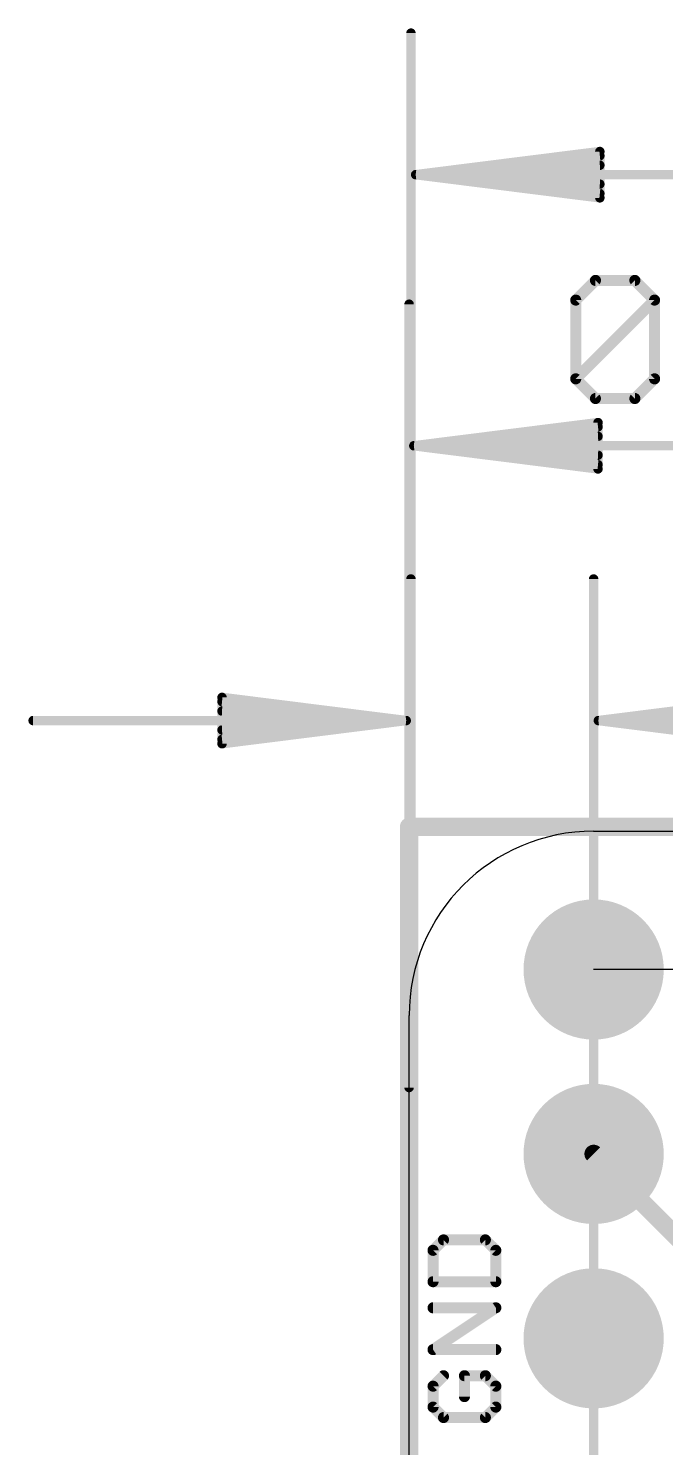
# Model space of a CAD drawing. Extents: x -5.2 to 31.1, y -9.3 to 38.1.
# Drawn here: x -5.24 to 3.53, y 18.18 to 37.73 of the extents above; entities that cross this region are included whole.
import ezdxf

# ---------------------------------------------------------------- set-up
doc = ezdxf.new("R2010")
doc.units = 0
for name, color, linetype in [('16', 132, 'CONTINUOUS'), ('17', 110, 'CONTINUOUS'), ('19', 53, 'CONTINUOUS'), ('20', 53, 'CONTINUOUS'), ('21', 40, 'CONTINUOUS'), ('47', 253, 'CONTINUOUS')]:
    doc.layers.add(name, color=color, linetype=linetype)

# ---------------------------------------------------------------- blocks, each defined once
blk = doc.blocks.new('ROUNDP')
at = {"const_width": 0.5}
blk.add_lwpolyline([(0, -0.25, 1), (0, 0.25, 1), (0, -0.25)], format="xyb", dxfattribs=at)

msp = doc.modelspace()

# ---------------------------------------------------------------- linework, layer by layer
at = {"layer": '16', "const_width": 0.254}
for points in [[(0, 0), (0, 26.73)], [(0, 26.73), (19.11, 26.73)], [(2.54, 22.225), (8.001, 16.764)]]:
    msp.add_lwpolyline(points, dxfattribs=at)
at = {"layer": '16', "const_width": 0.127}
for points in [[(0.0635, 26.73, 1), (-0.0635, 26.73)], [(0, 26.7935, 1), (0, 26.6665)], [(2.5849, 22.2699, 1), (2.4951, 22.1801)]]:
    msp.add_lwpolyline(points, format="xyb", dxfattribs=at)
at = {"layer": '19'}
msp.add_line((5.947, 24.765), (2.54, 24.765), dxfattribs=at)
at = {"layer": '20'}
for p, q in [((2.54, 26.67), (16.51, 26.67)), ((0, 2.54), (0, 24.13))]:
    msp.add_line(p, q, dxfattribs=at)
msp.add_arc((2.54, 24.13), 2.54, 90, 180, dxfattribs=at)
at = {"layer": '21', "const_width": 0.1524}
for points in [[(0.4735, 21.0415), (0.3295, 20.8974)], [(1.0497, 21.0415), (0.4735, 21.0415)], [(1.1938, 20.8974), (1.0497, 21.0415)], [(0.3295, 20.8974), (0.3295, 20.4652)], [(1.1938, 20.4652), (1.1938, 20.8974)], [(0.3295, 20.4652), (1.1938, 20.4652)], [(0.3295, 19.5297), (1.1938, 20.1059)], [(1.1938, 20.1059), (0.3295, 20.1059)], [(1.1938, 19.5297), (0.3295, 19.5297)], [(0.4735, 19.1704), (0.3295, 19.0264)], [(1.0497, 19.1704), (0.7616, 19.1704)], [(0.7616, 19.1704), (0.7616, 18.8823)], [(1.1938, 19.0264), (1.0497, 19.1704)], [(0.3295, 19.0264), (0.3295, 18.7383)], [(1.1938, 18.7383), (1.1938, 19.0264)], [(0.3295, 18.7383), (0.4735, 18.5942)], [(1.0497, 18.5942), (1.1938, 18.7383)], [(0.4735, 18.5942), (1.0497, 18.5942)]]:
    msp.add_lwpolyline(points, dxfattribs=at)
at = {"layer": '21', "const_width": 0.0762}
for points in [[(0.4735, 21.0796, 1), (0.4735, 21.0034)], [(0.5005, 21.0145, 1), (0.4466, 21.0684)], [(1.0767, 21.0684, 1), (1.0228, 21.0145)], [(1.0497, 21.0034, 1), (1.0497, 21.0796)], [(0.3676, 20.8974, 1), (0.2914, 20.8974)], [(0.3025, 20.9243, 1), (0.3564, 20.8705)], [(1.2319, 20.8974, 1), (1.1557, 20.8974)], [(1.1669, 20.8705, 1), (1.2207, 20.9243)], [(0.3295, 20.5033, 1), (0.3295, 20.4271)], [(1.1938, 20.4271, 1), (1.1938, 20.5033)], [(0.2914, 20.4652, 1), (0.3676, 20.4652)], [(1.1557, 20.4652, 1), (1.2319, 20.4652)], [(0.3295, 20.144, 1), (0.3295, 20.0678)], [(1.2149, 20.0742, 1), (1.1727, 20.1376)], [(1.1938, 20.0678, 1), (1.1938, 20.144)], [(0.3083, 19.5614, 1), (0.3506, 19.498)], [(0.3295, 19.5678, 1), (0.3295, 19.4916)], [(1.1938, 19.4916, 1), (1.1938, 19.5678)], [(0.5005, 19.1435, 1), (0.4466, 19.1974)], [(0.7616, 19.2085, 1), (0.7616, 19.1323)], [(0.7997, 19.1704, 1), (0.7235, 19.1704)], [(1.0767, 19.1974, 1), (1.0228, 19.1435)], [(1.0497, 19.1323, 1), (1.0497, 19.2085)], [(0.3025, 19.0533, 1), (0.3564, 18.9994)], [(0.3676, 19.0264, 1), (0.2914, 19.0264)], [(1.2319, 19.0264, 1), (1.1557, 19.0264)], [(1.1669, 18.9994, 1), (1.2207, 19.0533)], [(0.3564, 18.7652, 1), (0.3025, 18.7113)], [(0.2914, 18.7383, 1), (0.3676, 18.7383)], [(0.7235, 18.8823, 1), (0.7997, 18.8823)], [(1.1557, 18.7383, 1), (1.2319, 18.7383)], [(1.2207, 18.7113, 1), (1.1669, 18.7652)], [(0.4735, 18.6323, 1), (0.4735, 18.5561)], [(0.4466, 18.5673, 1), (0.5005, 18.6211)], [(1.0228, 18.6211, 1), (1.0767, 18.5673)], [(1.0497, 18.5561, 1), (1.0497, 18.6323)]]:
    msp.add_lwpolyline(points, format="xyb", dxfattribs=at)
at = {"layer": '47'}
for points, const_width in [([(0.0254, 13.5636), (0.0254, 37.6624)], 0.13), ([(0.0904, 35.7124), (2.6254, 36.0316)], 0.13), ([(0.0904, 35.7124), (2.6254, 35.9724)], 0.13), ([(2.6254, 36.0316), (2.6254, 35.3932)], 0.13), ([(0.0904, 35.7124), (2.6254, 35.8424)], 0.13), ([(0.0904, 35.7124), (17.715, 35.7124)], 0.13), ([(2.6254, 35.3932), (0.0904, 35.7124)], 0.13), ([(2.6254, 35.5824), (0.0904, 35.7124)], 0.13), ([(2.6254, 35.4524), (0.0904, 35.7124)], 0.13), ([(2.2938, 33.9851), (2.565, 34.2563)], 0.1524), ([(2.565, 34.2563), (3.1073, 34.2563)], 0.1524), ([(3.1073, 34.2563), (3.3785, 33.9851)], 0.1524), ([(2.2938, 32.9005), (2.2938, 33.9851)], 0.1524), ([(2.2938, 32.9005), (3.3785, 33.9851)], 0.1524), ([(3.3785, 33.9851), (3.3785, 32.9005)], 0.1524), ([(0, 23.1394), (0, 33.9286)], 0.13), ([(2.565, 32.6293), (2.2938, 32.9005)], 0.1524), ([(3.3785, 32.9005), (3.1073, 32.6293)], 0.1524), ([(3.1073, 32.6293), (2.565, 32.6293)], 0.1524), ([(0.065, 31.9786), (2.6, 32.2978)], 0.13), ([(0.065, 31.9786), (2.6, 32.2386)], 0.13), ([(2.6, 32.2978), (2.6, 31.6594)], 0.13), ([(0.065, 31.9786), (2.6, 32.1086)], 0.13), ([(0.065, 31.9786), (9.333, 31.9786)], 0.13), ([(2.6, 31.6594), (0.065, 31.9786)], 0.13), ([(2.6, 31.8486), (0.065, 31.9786)], 0.13), ([(2.6, 31.7186), (0.065, 31.9786)], 0.13), ([(0.0254, 12.3698), (0.0254, 30.144)], 0.13), ([(2.54, 13.335), (2.54, 30.144)], 0.13), ([(-0.0396, 28.194), (-2.5746, 28.5132)], 0.13), ([(-2.5746, 28.5132), (-2.5746, 27.8748)], 0.13), ([(2.605, 28.194), (5.14, 28.5132)], 0.13), ([(-0.0396, 28.194), (-2.5746, 28.454)], 0.13), ([(-0.0396, 28.194), (-2.5746, 28.324)], 0.13), ([(2.605, 28.194), (5.14, 28.454)], 0.13), ([(2.605, 28.194), (5.14, 28.324)], 0.13), ([(-0.0396, 28.194), (-5.1746, 28.194)], 0.13), ([(-2.5746, 27.8748), (-0.0396, 28.194)], 0.13), ([(-2.5746, 28.064), (-0.0396, 28.194)], 0.13), ([(-2.5746, 27.934), (-0.0396, 28.194)], 0.13), ([(2.605, 28.194), (10.1028, 28.194)], 0.13), ([(5.14, 27.8748), (2.605, 28.194)], 0.13), ([(5.14, 28.064), (2.605, 28.194)], 0.13), ([(5.14, 27.934), (2.605, 28.194)], 0.13)]:
    msp.add_lwpolyline(points, dxfattribs=dict(at, const_width=const_width))
for points, const_width in [([(0.0579, 37.6624, 1), (-0.0071, 37.6624)], 0.065), ([(2.6579, 36.0316, 1), (2.5929, 36.0316)], 0.065), ([(2.6295, 35.9994, 1), (2.6213, 36.0639)], 0.065), ([(2.6287, 35.9401, 1), (2.6221, 36.0047)], 0.065), ([(0.0904, 35.7449, 1), (0.0904, 35.6799)], 0.065), ([(0.0945, 35.7446, 1), (0.0863, 35.6802)], 0.065), ([(0.0887, 35.7449, 1), (0.0921, 35.6799)], 0.065), ([(0.0921, 35.7449, 1), (0.0887, 35.6799)], 0.065), ([(0.0937, 35.7447, 1), (0.0871, 35.6801)], 0.065), ([(0.0871, 35.7447, 1), (0.0937, 35.6801)], 0.065), ([(0.0863, 35.7446, 1), (0.0945, 35.6802)], 0.065), ([(2.6271, 35.8099, 1), (2.6237, 35.8749)], 0.065), ([(2.6237, 35.5499, 1), (2.6271, 35.6149)], 0.065), ([(2.5929, 35.3932, 1), (2.6579, 35.3932)], 0.065), ([(2.6213, 35.3609, 1), (2.6295, 35.4254)], 0.065), ([(2.6221, 35.4201, 1), (2.6287, 35.4847)], 0.065), ([(2.565, 34.2944, 1), (2.565, 34.2182)], 0.0762), ([(2.5919, 34.2293, 1), (2.538, 34.2832)], 0.0762), ([(3.1342, 34.2832, 1), (3.0804, 34.2293)], 0.0762), ([(3.1073, 34.2182, 1), (3.1073, 34.2944)], 0.0762), ([(2.3319, 33.9851, 1), (2.2557, 33.9851)], 0.0762), ([(2.2669, 34.0121, 1), (2.3208, 33.9582)], 0.0762), ([(3.4166, 33.9851, 1), (3.3404, 33.9851)], 0.0762), ([(3.4054, 33.9582, 1), (3.3515, 34.0121)], 0.0762), ([(3.3515, 33.9582, 1), (3.4054, 34.0121)], 0.0762), ([(0.0325, 33.9286, 1), (-0.0325, 33.9286)], 0.065), ([(2.3208, 32.9274, 1), (2.2669, 32.8735)], 0.0762), ([(2.2669, 32.9274, 1), (2.3208, 32.8735)], 0.0762), ([(2.2557, 32.9005, 1), (2.3319, 32.9005)], 0.0762), ([(3.3404, 32.9005, 1), (3.4166, 32.9005)], 0.0762), ([(3.4054, 32.8735, 1), (3.3515, 32.9274)], 0.0762), ([(2.565, 32.6674, 1), (2.565, 32.5912)], 0.0762), ([(2.538, 32.6024, 1), (2.5919, 32.6562)], 0.0762), ([(3.0804, 32.6562, 1), (3.1342, 32.6024)], 0.0762), ([(3.1073, 32.5912, 1), (3.1073, 32.6674)], 0.0762), ([(2.6325, 32.2978, 1), (2.5675, 32.2978)], 0.065), ([(2.6041, 32.2656, 1), (2.5959, 32.3301)], 0.065), ([(2.6033, 32.2063, 1), (2.5967, 32.2709)], 0.065), ([(2.6017, 32.0761, 1), (2.5983, 32.1411)], 0.065), ([(0.065, 32.0111, 1), (0.065, 31.9461)], 0.065), ([(0.0691, 32.0108, 1), (0.0609, 31.9464)], 0.065), ([(0.0633, 32.0111, 1), (0.0667, 31.9461)], 0.065), ([(0.0667, 32.0111, 1), (0.0633, 31.9461)], 0.065), ([(0.0683, 32.0109, 1), (0.0617, 31.9463)], 0.065), ([(0.0617, 32.0109, 1), (0.0683, 31.9463)], 0.065), ([(0.0609, 32.0108, 1), (0.0691, 31.9464)], 0.065), ([(2.5983, 31.8161, 1), (2.6017, 31.8811)], 0.065), ([(2.5675, 31.6594, 1), (2.6325, 31.6594)], 0.065), ([(2.5959, 31.6271, 1), (2.6041, 31.6916)], 0.065), ([(2.5967, 31.6863, 1), (2.6033, 31.7509)], 0.065), ([(0.0579, 30.144, 1), (-0.0071, 30.144)], 0.065), ([(2.5725, 30.144, 1), (2.5075, 30.144)], 0.065), ([(-2.5705, 28.5455, 1), (-2.5787, 28.481)], 0.065), ([(-2.5421, 28.5132, 1), (-2.6071, 28.5132)], 0.065), ([(-2.5713, 28.4863, 1), (-2.5779, 28.4217)], 0.065), ([(-2.5729, 28.3565, 1), (-2.5763, 28.2915)], 0.065), ([(-5.1746, 28.2265, 1), (-5.1746, 28.1615)], 0.065), ([(-0.0355, 28.1618, 1), (-0.0437, 28.2262)], 0.065), ([(-0.0437, 28.1618, 1), (-0.0355, 28.2262)], 0.065), ([(-0.0363, 28.1617, 1), (-0.0429, 28.2263)], 0.065), ([(-0.0429, 28.1617, 1), (-0.0363, 28.2263)], 0.065), ([(-0.0413, 28.1615, 1), (-0.0379, 28.2265)], 0.065), ([(-0.0379, 28.1615, 1), (-0.0413, 28.2265)], 0.065), ([(-0.0396, 28.1615, 1), (-0.0396, 28.2265)], 0.065), ([(2.605, 28.2265, 1), (2.605, 28.1615)], 0.065), ([(2.6091, 28.2262, 1), (2.6009, 28.1618)], 0.065), ([(2.6033, 28.2265, 1), (2.6067, 28.1615)], 0.065), ([(2.6067, 28.2265, 1), (2.6033, 28.1615)], 0.065), ([(2.6083, 28.2263, 1), (2.6017, 28.1617)], 0.065), ([(2.6017, 28.2263, 1), (2.6083, 28.1617)], 0.065), ([(2.6009, 28.2262, 1), (2.6091, 28.1618)], 0.065), ([(-2.5763, 28.0965, 1), (-2.5729, 28.0315)], 0.065), ([(-2.5779, 27.9663, 1), (-2.5713, 27.9017)], 0.065), ([(-2.5787, 27.907, 1), (-2.5705, 27.8425)], 0.065), ([(-2.6071, 27.8748, 1), (-2.5421, 27.8748)], 0.065), ([(-0.0325, 23.1394, 1), (0.0325, 23.1394)], 0.065)]:
    msp.add_lwpolyline(points, format="xyb", dxfattribs=dict(at, const_width=const_width))

# ---------------------------------------------------------------- block references
at = {"layer": '17', "xscale": 1.9304, "yscale": 1.9304}
for p in [(2.54, 24.765), (2.54, 24.765), (2.54, 22.225), (2.54, 22.225), (2.54, 19.685), (2.54, 19.685)]:
    msp.add_blockref('ROUNDP', p, dxfattribs=at)

doc.saveas('drawing.dxf')
